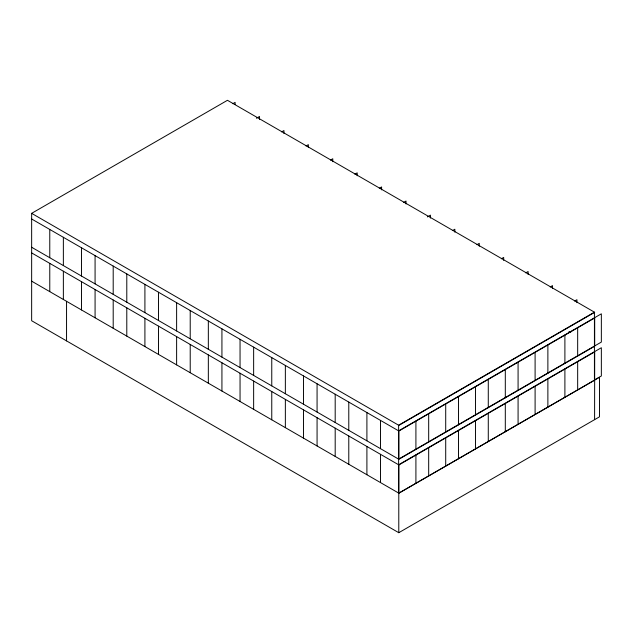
<?xml version="1.0" encoding="UTF-8"?>
<svg xmlns="http://www.w3.org/2000/svg" width="633" height="633" viewBox="0 0 633 633"><rect width="100%" height="100%" fill="white"/><g stroke="black" fill="none" stroke-linecap="round" stroke-linejoin="round"><path stroke-width="0.95" d="M31.65 213.345L227.453 100.299L594.696 312.322L398.893 425.368L31.65 213.345L31.65 320.741L398.782 532.701L599.483 416.83L599.483 377.26L398.782 493.139L31.65 281.171M232.802 103.701L235.112 102.372L235.112 104.318M256.444 118.244L259.522 116.464L259.522 119.392M281.63 131.893L283.94 130.564L283.94 133.484M306.048 145.994L308.358 144.656L308.358 147.584M330.466 160.086L332.776 158.756L332.776 161.676M354.884 174.186L357.186 172.849L357.186 175.776M379.294 188.278L381.604 186.949L381.604 189.868M403.712 202.378L406.022 201.041L406.022 203.968M427.362 216.921L430.44 215.141L430.44 218.061M452.548 230.57L454.85 229.241L454.85 232.161M476.958 244.67L479.268 243.333L479.268 246.261M501.376 258.762L503.686 257.433L503.686 260.353M525.794 272.863L528.104 271.525L528.104 274.453M550.212 286.955L552.514 285.625L552.514 288.545M574.622 301.055L576.932 299.718L576.932 302.645M398.616 464.78L601.35 347.731L601.35 375.994L594.427 379.99L594.427 312.164L398.616 425.21L398.616 493.036M31.65 252.907L398.893 464.939L594.696 351.885L594.593 419.655M594.696 380.148L398.893 493.194L398.893 464.939M569.012 331.407L570.729 332.396M31.65 218.994L398.616 430.859L601.35 313.818L601.35 342.081L398.616 459.123L31.65 247.258M577.668 327.799L577.668 356.062M577.668 361.72L577.668 389.975M564.897 335.174L564.897 363.437M564.897 369.086L564.897 397.35M547.877 345.009L547.877 373.264M547.877 378.922L547.877 407.185M535.099 352.375L535.099 380.639M535.099 386.296L535.099 414.552M518.079 362.211L518.079 390.474M518.079 396.123L518.079 424.387M505.308 369.585L505.308 397.841M505.308 403.498L505.308 431.761M488.28 379.412L488.28 407.676M488.28 413.325L488.28 441.589M475.51 386.787L475.51 415.05M475.51 420.7L475.51 448.963M458.482 396.614L458.482 424.878M458.482 430.527L458.482 458.79M445.711 403.989L445.711 432.252M445.711 437.901L445.711 466.165M428.683 413.816L428.683 442.079M428.683 447.729L428.683 475.992M415.913 421.19L415.913 449.454M415.913 455.103L415.913 483.367M398.782 493.139L398.782 532.701M380.496 420.399L380.496 448.662M380.496 454.312L380.496 482.575M366.903 412.55L366.903 440.813M366.903 446.471L366.903 474.726M348.783 402.09L348.783 430.353M348.783 436.002L348.783 464.266M335.189 394.24L335.189 422.504M335.189 428.161L335.189 456.417M317.07 383.78L317.07 412.043M317.07 417.693L317.07 445.956M303.476 375.931L303.476 404.194M303.476 409.852L303.476 438.107M285.356 365.47L285.356 393.734M285.356 399.383L285.356 427.647M271.763 357.621L271.763 385.885M271.763 391.542L271.763 419.798M253.643 347.161L253.643 375.424M253.643 381.074L253.643 409.337M240.049 339.312L240.049 367.575M240.049 373.233L240.049 401.488M221.93 328.851L221.93 357.115M221.93 362.764L221.93 391.028M208.336 321.002L208.336 349.266M208.336 354.923L208.336 383.179M190.216 310.542L190.216 338.805M190.216 344.455L190.216 372.718M176.623 302.693L176.623 330.956M176.623 336.614L176.623 364.869M158.503 292.232L158.503 320.496M158.503 326.145L158.503 354.409M144.91 284.383L144.91 312.647M144.91 318.304L144.91 346.56M126.79 273.923L126.79 302.186M126.79 307.836L126.79 336.099M113.196 266.074L113.196 294.337M113.196 299.995L113.196 328.25M95.077 255.613L95.077 283.877M95.077 289.526L95.077 317.79M81.483 247.764L81.483 276.028M81.483 281.685L81.483 309.941M66.552 301.324L66.552 340.894M63.363 237.304L63.363 265.567M63.363 271.217L63.363 299.48M49.77 229.455L49.77 257.718M49.77 263.375L49.77 291.631M594.696 317.972L398.893 431.018L398.893 459.281L594.696 346.235L594.696 317.972"/></g></svg>
